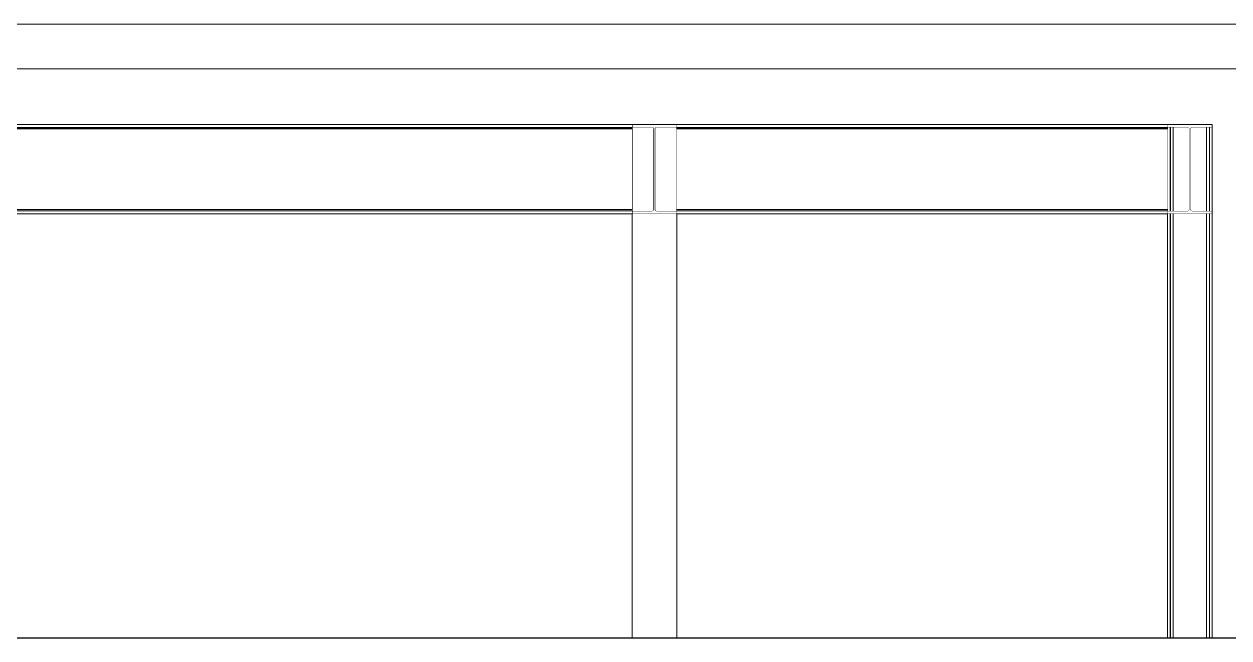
# Model space of a CAD drawing. Extents: x -3080 to 28500, y -1326 to 31609.
# Drawn here: x 14538 to 15077, y 27376 to 27651 of the extents above; entities that cross this region are included whole.
import ezdxf
from ezdxf.xclip import XClip

# ---------------------------------------------------------------- set-up
doc = ezdxf.new("R2010")
doc.units = 0
doc.header["$LTSCALE"] = 100
doc.header["$XCLIPFRAME"] = 2
doc.linetypes.add('188K-SM-07-F10-MECH-CR PIPE-Y2257103$0$X-S-FAB_SL ALL$0$Wipeout_Contour', pattern=[1, 0, -1])
for name, color, linetype in [('0-xref', 8, 'Continuous'), ('188K-SM-07-F10-MECH-CR PIPE-Y2257103$0$X-S-FAB_SL ALL$0$ASP_1', 1, 'Continuous'), ('188K-SM-07-F10-MECH-CR PIPE-Y2257103$0$X-S-FAB_SL ALL$0$Hattch', 7, 'Continuous'), ('188K-SM-07-F10-MECH-CR PIPE-Y2257103$0$X-S-FAB_SL ALL$0$S-BEAM', 7, 'Continuous'), ('188K-SM-07-F10-MECH-CR PIPE-Y2257103$0$X-S-FAB_SL ALL$0$S-COL', 7, 'Continuous'), ('188K-SM-07-F10-MECH-CR PIPE-Y2257103$0$X-S-FAB_SL ALL$0$S-SLAB', 7, 'Continuous')]:
    doc.layers.add(name, color=color, linetype=linetype)

# ---------------------------------------------------------------- blocks, each defined once
blk = doc.blocks.new('188K-SM-07-F10-MECH-CR PIPE-Y2257103$0$X-S-FAB_SL ALL$0$剖面元素_242_3', base_point=(23061.26, -8263.06))
at = {"layer": '188K-SM-07-F10-MECH-CR PIPE-Y2257103$0$X-S-FAB_SL ALL$0$S-SLAB', "color": 15, "lineweight": 0}
for p, q in [((40656.26, -6943.06), (24906.26, -6943.06)), ((40656.26, -6963.06), (24906.26, -6963.06))]:
    blk.add_line(p, q, dxfattribs=at)
blk = doc.blocks.new('188K-SM-07-F10-MECH-CR PIPE-Y2257103$0$X-S-FAB_SL ALL$0$剖面元素_1309_3', base_point=(23061.26, -8263.06))
at = {"layer": '188K-SM-07-F10-MECH-CR PIPE-Y2257103$0$X-S-FAB_SL ALL$0$S-BEAM', "color": 2, "lineweight": 0}
for p, q in [((38111.26, -6988.06), (38111.26, -6989.36)), ((38131.26, -6988.06), (38111.26, -6988.06)), ((38131.26, -6988.06), (38131.26, -6989.36)), ((38111.26, -7026.76), (38111.26, -7028.06)), ((38131.26, -7028.06), (38111.26, -7028.06)), ((38131.26, -7026.76), (38131.26, -7028.06))]:
    blk.add_line(p, q, dxfattribs=at)
at = {"layer": '188K-SM-07-F10-MECH-CR PIPE-Y2257103$0$X-S-FAB_SL ALL$0$S-BEAM', "color": 2, "lineweight": 0, "flags": 128}
for points in [[(38120.69, -6989.54), (38120.26, -6989.36), (38111.26, -6989.36)], [(38120.69, -6989.54), (38120.86, -6989.96), (38120.86, -7026.16), (38120.69, -7026.59)], [(38121.84, -6989.54), (38121.66, -6989.96), (38121.66, -7026.16), (38121.84, -7026.59)], [(38131.26, -6989.36), (38122.26, -6989.36), (38121.84, -6989.54)], [(38120.69, -7026.59), (38120.26, -7026.76), (38111.26, -7026.76)], [(38121.84, -7026.59), (38122.26, -7026.76), (38131.26, -7026.76)]]:
    blk.add_lwpolyline(points, dxfattribs=at)
blk = doc.blocks.new('188K-SM-07-F10-MECH-CR PIPE-Y2257103$0$X-S-FAB_SL ALL$0$剖面元素_1310_3', base_point=(23061.26, -8263.06))
at = {"layer": '188K-SM-07-F10-MECH-CR PIPE-Y2257103$0$X-S-FAB_SL ALL$0$S-BEAM', "color": 2, "lineweight": 0}
for p, q in [((37871.26, -6988.06), (37871.26, -6989.36)), ((37891.26, -6988.06), (37871.26, -6988.06)), ((37891.26, -6988.06), (37891.26, -6989.36)), ((37871.26, -7026.76), (37871.26, -7028.06)), ((37891.26, -7028.06), (37871.26, -7028.06)), ((37891.26, -7026.76), (37891.26, -7028.06))]:
    blk.add_line(p, q, dxfattribs=at)
at = {"layer": '188K-SM-07-F10-MECH-CR PIPE-Y2257103$0$X-S-FAB_SL ALL$0$S-BEAM', "color": 2, "lineweight": 0, "flags": 128}
for points in [[(37880.69, -6989.54), (37880.26, -6989.36), (37871.26, -6989.36)], [(37880.69, -6989.54), (37880.86, -6989.96), (37880.86, -7026.16), (37880.69, -7026.59)], [(37881.84, -6989.54), (37881.66, -6989.96), (37881.66, -7026.16), (37881.84, -7026.59)], [(37891.26, -6989.36), (37882.26, -6989.36), (37881.84, -6989.54)], [(37880.69, -7026.59), (37880.26, -7026.76), (37871.26, -7026.76)], [(37881.84, -7026.59), (37882.26, -7026.76), (37891.26, -7026.76)]]:
    blk.add_lwpolyline(points, dxfattribs=at)
blk = doc.blocks.new('188K-SM-07-F10-MECH-CR PIPE-Y2257103$0$X-S-FAB_SL ALL$0$剖面元素_2110_3', base_point=(23061.26, -8263.06))
at = {"color": 254, "linetype": '188K-SM-07-F10-MECH-CR PIPE-Y2257103$0$X-S-FAB_SL ALL$0$Wipeout_Contour', "lineweight": 0, "ltscale": 308167.145574}
blk.add_wipeout([(37871.26, -7026.76), (37880.26, -7026.76), (37880.69, -7026.59), (37880.86, -7026.16), (37880.86, -6989.96), (37880.69, -6989.54), (37880.26, -6989.36), (37871.26, -6989.36)], dxfattribs=at).dxf.layer = '188K-SM-07-F10-MECH-CR PIPE-Y2257103$0$X-S-FAB_SL ALL$0$Hattch'
at = {"color": 254, "linetype": '188K-SM-07-F10-MECH-CR PIPE-Y2257103$0$X-S-FAB_SL ALL$0$Wipeout_Contour', "lineweight": 0, "ltscale": 154181.03212}
blk.add_wipeout([(37871.26, -7028.06), (37871.26, -7218.06), (37891.26, -7218.06), (37891.26, -7028.06)], dxfattribs=at).dxf.layer = '188K-SM-07-F10-MECH-CR PIPE-Y2257103$0$X-S-FAB_SL ALL$0$Hattch'
at = {"layer": '188K-SM-07-F10-MECH-CR PIPE-Y2257103$0$X-S-FAB_SL ALL$0$S-COL', "color": 8, "lineweight": 0}
for p, q in [((37871.26, -7026.76), (37871.26, -6989.36)), ((37871.26, -7218.06), (37871.26, -7028.06))]:
    blk.add_line(p, q, dxfattribs=at)
at = {"color": 254, "linetype": '188K-SM-07-F10-MECH-CR PIPE-Y2257103$0$X-S-FAB_SL ALL$0$Wipeout_Contour', "lineweight": 0, "ltscale": 308217.864649}
blk.add_wipeout([(37881.66, -7026.16), (37881.84, -7026.59), (37882.26, -7026.76), (37891.26, -7026.76), (37891.26, -6989.36), (37882.26, -6989.36), (37881.84, -6989.54), (37881.66, -6989.96)], dxfattribs=at).dxf.layer = '188K-SM-07-F10-MECH-CR PIPE-Y2257103$0$X-S-FAB_SL ALL$0$Hattch'
at = {"layer": '188K-SM-07-F10-MECH-CR PIPE-Y2257103$0$X-S-FAB_SL ALL$0$S-COL', "color": 8, "lineweight": 0}
for p, q in [((37891.26, -7026.76), (37891.26, -6989.36)), ((37891.26, -7218.06), (37891.26, -7028.06))]:
    blk.add_line(p, q, dxfattribs=at)
blk = doc.blocks.new('188K-SM-07-F10-MECH-CR PIPE-Y2257103$0$X-S-FAB_SL ALL$0$剖面元素_2111_3', base_point=(23061.26, -8263.06))
at = {"color": 254, "linetype": '188K-SM-07-F10-MECH-CR PIPE-Y2257103$0$X-S-FAB_SL ALL$0$Wipeout_Contour', "lineweight": 0, "ltscale": 155003.352456}
blk.add_wipeout([(38112.46, -6989.36), (38111.26, -6989.36), (38111.26, -7026.76), (38112.46, -7026.76)], dxfattribs=at).dxf.layer = '188K-SM-07-F10-MECH-CR PIPE-Y2257103$0$X-S-FAB_SL ALL$0$Hattch'
at = {"color": 254, "linetype": '188K-SM-07-F10-MECH-CR PIPE-Y2257103$0$X-S-FAB_SL ALL$0$Wipeout_Contour', "lineweight": 0, "ltscale": 155077.313057}
blk.add_wipeout([(38131.26, -6989.36), (38130.06, -6989.36), (38130.06, -7026.76), (38131.26, -7026.76)], dxfattribs=at).dxf.layer = '188K-SM-07-F10-MECH-CR PIPE-Y2257103$0$X-S-FAB_SL ALL$0$Hattch'
at = {"color": 254, "linetype": '188K-SM-07-F10-MECH-CR PIPE-Y2257103$0$X-S-FAB_SL ALL$0$Wipeout_Contour', "lineweight": 0, "ltscale": 155087.636137}
blk.add_wipeout([(38111.26, -7218.06), (38112.46, -7218.06), (38112.46, -7028.06), (38111.26, -7028.06)], dxfattribs=at).dxf.layer = '188K-SM-07-F10-MECH-CR PIPE-Y2257103$0$X-S-FAB_SL ALL$0$Hattch'
at = {"color": 254, "linetype": '188K-SM-07-F10-MECH-CR PIPE-Y2257103$0$X-S-FAB_SL ALL$0$Wipeout_Contour', "lineweight": 0, "ltscale": 155161.556578}
blk.add_wipeout([(38130.06, -7218.06), (38131.26, -7218.06), (38131.26, -7028.06), (38130.06, -7028.06)], dxfattribs=at).dxf.layer = '188K-SM-07-F10-MECH-CR PIPE-Y2257103$0$X-S-FAB_SL ALL$0$Hattch'
at = {"color": 254, "linetype": '188K-SM-07-F10-MECH-CR PIPE-Y2257103$0$X-S-FAB_SL ALL$0$Wipeout_Contour', "lineweight": 0, "ltscale": 155074.609992}
blk.add_wipeout([(38130.06, -6989.36), (38129.89, -6989.36), (38129.89, -7026.76), (38130.06, -7026.76)], dxfattribs=at).dxf.layer = '188K-SM-07-F10-MECH-CR PIPE-Y2257103$0$X-S-FAB_SL ALL$0$Hattch'
at = {"color": 254, "linetype": '188K-SM-07-F10-MECH-CR PIPE-Y2257103$0$X-S-FAB_SL ALL$0$Wipeout_Contour', "lineweight": 0, "ltscale": 155158.85498}
blk.add_wipeout([(38129.89, -7218.06), (38130.06, -7218.06), (38130.06, -7028.06), (38129.89, -7028.06)], dxfattribs=at).dxf.layer = '188K-SM-07-F10-MECH-CR PIPE-Y2257103$0$X-S-FAB_SL ALL$0$Hattch'
at = {"color": 254, "linetype": '188K-SM-07-F10-MECH-CR PIPE-Y2257103$0$X-S-FAB_SL ALL$0$Wipeout_Contour', "lineweight": 0, "ltscale": 155157.577094}
blk.add_wipeout([(38129.41, -7218.06), (38129.89, -7218.06), (38129.89, -7028.06), (38129.41, -7028.06)], dxfattribs=at).dxf.layer = '188K-SM-07-F10-MECH-CR PIPE-Y2257103$0$X-S-FAB_SL ALL$0$Hattch'
at = {"color": 254, "linetype": '188K-SM-07-F10-MECH-CR PIPE-Y2257103$0$X-S-FAB_SL ALL$0$Wipeout_Contour', "lineweight": 0, "ltscale": 155073.331412}
blk.add_wipeout([(38129.89, -6989.36), (38129.41, -6989.36), (38129.41, -7026.76), (38129.89, -7026.76)], dxfattribs=at).dxf.layer = '188K-SM-07-F10-MECH-CR PIPE-Y2257103$0$X-S-FAB_SL ALL$0$Hattch'
at = {"color": 254, "linetype": '188K-SM-07-F10-MECH-CR PIPE-Y2257103$0$X-S-FAB_SL ALL$0$Wipeout_Contour', "lineweight": 0, "ltscale": 155071.11684}
blk.add_wipeout([(38129.41, -6989.36), (38128.76, -6989.36), (38128.76, -7026.76), (38129.41, -7026.76)], dxfattribs=at).dxf.layer = '188K-SM-07-F10-MECH-CR PIPE-Y2257103$0$X-S-FAB_SL ALL$0$Hattch'
at = {"color": 254, "linetype": '188K-SM-07-F10-MECH-CR PIPE-Y2257103$0$X-S-FAB_SL ALL$0$Wipeout_Contour', "lineweight": 0, "ltscale": 155155.363723}
blk.add_wipeout([(38128.76, -7218.06), (38129.41, -7218.06), (38129.41, -7028.06), (38128.76, -7028.06)], dxfattribs=at).dxf.layer = '188K-SM-07-F10-MECH-CR PIPE-Y2257103$0$X-S-FAB_SL ALL$0$Hattch'
at = {"color": 254, "linetype": '188K-SM-07-F10-MECH-CR PIPE-Y2257103$0$X-S-FAB_SL ALL$0$Wipeout_Contour', "lineweight": 0, "ltscale": 155124.596357}
blk.add_wipeout([(38128.76, -7028.06), (38113.76, -7028.06), (38113.76, -7218.06), (38128.76, -7218.06)], dxfattribs=at).dxf.layer = '188K-SM-07-F10-MECH-CR PIPE-Y2257103$0$X-S-FAB_SL ALL$0$Hattch'
at = {"color": 254, "linetype": '188K-SM-07-F10-MECH-CR PIPE-Y2257103$0$X-S-FAB_SL ALL$0$Wipeout_Contour', "lineweight": 0, "ltscale": 310060.274073}
blk.add_wipeout([(38113.76, -7026.76), (38120.26, -7026.76), (38120.69, -7026.59), (38120.86, -7026.16), (38120.86, -6989.96), (38120.69, -6989.54), (38120.26, -6989.36), (38113.76, -6989.36)], dxfattribs=at).dxf.layer = '188K-SM-07-F10-MECH-CR PIPE-Y2257103$0$X-S-FAB_SL ALL$0$Hattch'
at = {"color": 254, "linetype": '188K-SM-07-F10-MECH-CR PIPE-Y2257103$0$X-S-FAB_SL ALL$0$Wipeout_Contour', "lineweight": 0, "ltscale": 155009.548569}
blk.add_wipeout([(38113.11, -6989.36), (38113.11, -7026.76), (38113.76, -7026.76), (38113.76, -6989.36)], dxfattribs=at).dxf.layer = '188K-SM-07-F10-MECH-CR PIPE-Y2257103$0$X-S-FAB_SL ALL$0$Hattch'
at = {"color": 254, "linetype": '188K-SM-07-F10-MECH-CR PIPE-Y2257103$0$X-S-FAB_SL ALL$0$Wipeout_Contour', "lineweight": 0, "ltscale": 310101.056568}
blk.add_wipeout([(38121.84, -6989.54), (38121.66, -6989.96), (38121.66, -7026.16), (38121.84, -7026.59), (38122.26, -7026.76), (38128.76, -7026.76), (38128.76, -6989.36), (38122.26, -6989.36)], dxfattribs=at).dxf.layer = '188K-SM-07-F10-MECH-CR PIPE-Y2257103$0$X-S-FAB_SL ALL$0$Hattch'
at = {"layer": '188K-SM-07-F10-MECH-CR PIPE-Y2257103$0$X-S-FAB_SL ALL$0$S-COL', "color": 8, "lineweight": 0}
for p, q in [((38128.76, -7026.76), (38128.76, -6989.36)), ((38130.06, -7026.76), (38130.06, -6989.36)), ((38131.26, -7026.76), (38131.26, -6989.36)), ((38128.76, -7218.06), (38128.76, -7028.06)), ((38130.06, -7218.06), (38130.06, -7028.06)), ((38131.26, -7218.06), (38131.26, -7028.06))]:
    blk.add_line(p, q, dxfattribs=at)
at = {"color": 254, "linetype": '188K-SM-07-F10-MECH-CR PIPE-Y2257103$0$X-S-FAB_SL ALL$0$Wipeout_Contour', "lineweight": 0, "ltscale": 155093.828885}
blk.add_wipeout([(38113.11, -7218.06), (38113.76, -7218.06), (38113.76, -7028.06), (38113.11, -7028.06)], dxfattribs=at).dxf.layer = '188K-SM-07-F10-MECH-CR PIPE-Y2257103$0$X-S-FAB_SL ALL$0$Hattch'
at = {"color": 254, "linetype": '188K-SM-07-F10-MECH-CR PIPE-Y2257103$0$X-S-FAB_SL ALL$0$Wipeout_Contour', "lineweight": 0, "ltscale": 155007.334032}
blk.add_wipeout([(38112.64, -6989.36), (38112.64, -7026.76), (38113.11, -7026.76), (38113.11, -6989.36)], dxfattribs=at).dxf.layer = '188K-SM-07-F10-MECH-CR PIPE-Y2257103$0$X-S-FAB_SL ALL$0$Hattch'
at = {"color": 254, "linetype": '188K-SM-07-F10-MECH-CR PIPE-Y2257103$0$X-S-FAB_SL ALL$0$Wipeout_Contour', "lineweight": 0, "ltscale": 155091.615551}
blk.add_wipeout([(38112.64, -7218.06), (38113.11, -7218.06), (38113.11, -7028.06), (38112.64, -7028.06)], dxfattribs=at).dxf.layer = '188K-SM-07-F10-MECH-CR PIPE-Y2257103$0$X-S-FAB_SL ALL$0$Hattch'
at = {"color": 254, "linetype": '188K-SM-07-F10-MECH-CR PIPE-Y2257103$0$X-S-FAB_SL ALL$0$Wipeout_Contour', "lineweight": 0, "ltscale": 155006.055468}
blk.add_wipeout([(38112.46, -6989.36), (38112.46, -7026.76), (38112.64, -7026.76), (38112.64, -6989.36)], dxfattribs=at).dxf.layer = '188K-SM-07-F10-MECH-CR PIPE-Y2257103$0$X-S-FAB_SL ALL$0$Hattch'
at = {"color": 254, "linetype": '188K-SM-07-F10-MECH-CR PIPE-Y2257103$0$X-S-FAB_SL ALL$0$Wipeout_Contour', "lineweight": 0, "ltscale": 155090.337681}
blk.add_wipeout([(38112.46, -7218.06), (38112.64, -7218.06), (38112.64, -7028.06), (38112.46, -7028.06)], dxfattribs=at).dxf.layer = '188K-SM-07-F10-MECH-CR PIPE-Y2257103$0$X-S-FAB_SL ALL$0$Hattch'
at = {"layer": '188K-SM-07-F10-MECH-CR PIPE-Y2257103$0$X-S-FAB_SL ALL$0$S-COL', "color": 8, "lineweight": 0}
for p, q in [((38111.26, -7026.76), (38111.26, -6989.36)), ((38112.46, -7026.76), (38112.46, -6989.36)), ((38113.76, -7026.76), (38113.76, -6989.36)), ((38111.26, -7218.06), (38111.26, -7028.06)), ((38112.46, -7218.06), (38112.46, -7028.06)), ((38113.76, -7218.06), (38113.76, -7028.06))]:
    blk.add_line(p, q, dxfattribs=at)
blk = doc.blocks.new('188K-SM-07-F10-MECH-CR PIPE-Y2257103$0$X-S-FAB_SL ALL$0$剖面元素_2119_3', base_point=(23061.26, -8263.06))
at = {"color": 254, "linetype": '188K-SM-07-F10-MECH-CR PIPE-Y2257103$0$X-S-FAB_SL ALL$0$Wipeout_Contour', "lineweight": 0, "ltscale": 153492.204707}
blk.add_wipeout([(37871.26, -6988.06), (37591.26, -6988.06), (37591.26, -6989.36), (37871.26, -6989.36)], dxfattribs=at).dxf.layer = '188K-SM-07-F10-MECH-CR PIPE-Y2257103$0$X-S-FAB_SL ALL$0$Hattch'
at = {"color": 254, "linetype": '188K-SM-07-F10-MECH-CR PIPE-Y2257103$0$X-S-FAB_SL ALL$0$Wipeout_Contour', "lineweight": 0, "ltscale": 154554.253476}
blk.add_wipeout([(38111.26, -6988.06), (37891.26, -6988.06), (37891.26, -6989.36), (38111.26, -6989.36)], dxfattribs=at).dxf.layer = '188K-SM-07-F10-MECH-CR PIPE-Y2257103$0$X-S-FAB_SL ALL$0$Hattch'
at = {"color": 254, "linetype": '188K-SM-07-F10-MECH-CR PIPE-Y2257103$0$X-S-FAB_SL ALL$0$Wipeout_Contour', "lineweight": 0, "ltscale": 153520.473571}
blk.add_wipeout([(37871.26, -7026.76), (37591.26, -7026.76), (37591.26, -7028.06), (37871.26, -7028.06)], dxfattribs=at).dxf.layer = '188K-SM-07-F10-MECH-CR PIPE-Y2257103$0$X-S-FAB_SL ALL$0$Hattch'
at = {"color": 254, "linetype": '188K-SM-07-F10-MECH-CR PIPE-Y2257103$0$X-S-FAB_SL ALL$0$Wipeout_Contour', "lineweight": 0, "ltscale": 154582.327979}
blk.add_wipeout([(38111.26, -7026.76), (37891.26, -7026.76), (37891.26, -7028.06), (38111.26, -7028.06)], dxfattribs=at).dxf.layer = '188K-SM-07-F10-MECH-CR PIPE-Y2257103$0$X-S-FAB_SL ALL$0$Hattch'
at = {"color": 254, "linetype": '188K-SM-07-F10-MECH-CR PIPE-Y2257103$0$X-S-FAB_SL ALL$0$Wipeout_Contour', "lineweight": 0, "ltscale": 154554.787332}
blk.add_wipeout([(38111.26, -6989.36), (37891.26, -6989.36), (37891.26, -6989.54), (38111.26, -6989.54)], dxfattribs=at).dxf.layer = '188K-SM-07-F10-MECH-CR PIPE-Y2257103$0$X-S-FAB_SL ALL$0$Hattch'
at = {"color": 254, "linetype": '188K-SM-07-F10-MECH-CR PIPE-Y2257103$0$X-S-FAB_SL ALL$0$Wipeout_Contour', "lineweight": 0, "ltscale": 153519.93315}
blk.add_wipeout([(37591.26, -7026.59), (37591.26, -7026.76), (37871.26, -7026.76), (37871.26, -7026.59)], dxfattribs=at).dxf.layer = '188K-SM-07-F10-MECH-CR PIPE-Y2257103$0$X-S-FAB_SL ALL$0$Hattch'
at = {"color": 254, "linetype": '188K-SM-07-F10-MECH-CR PIPE-Y2257103$0$X-S-FAB_SL ALL$0$Wipeout_Contour', "lineweight": 0, "ltscale": 154555.004408}
blk.add_wipeout([(38111.26, -6989.54), (37891.26, -6989.54), (37891.26, -6989.96), (38111.26, -6989.96)], dxfattribs=at).dxf.layer = '188K-SM-07-F10-MECH-CR PIPE-Y2257103$0$X-S-FAB_SL ALL$0$Hattch'
at = {"color": 254, "linetype": '188K-SM-07-F10-MECH-CR PIPE-Y2257103$0$X-S-FAB_SL ALL$0$Wipeout_Contour', "lineweight": 0, "ltscale": 153519.713458}
blk.add_wipeout([(37591.26, -7026.16), (37591.26, -7026.59), (37871.26, -7026.59), (37871.26, -7026.16)], dxfattribs=at).dxf.layer = '188K-SM-07-F10-MECH-CR PIPE-Y2257103$0$X-S-FAB_SL ALL$0$Hattch'
at = {"color": 254, "linetype": '188K-SM-07-F10-MECH-CR PIPE-Y2257103$0$X-S-FAB_SL ALL$0$Wipeout_Contour', "lineweight": 0, "ltscale": 153506.336923}
blk.add_wipeout([(37591.26, -6989.96), (37591.26, -7026.16), (37871.26, -7026.16), (37871.26, -6989.96)], dxfattribs=at).dxf.layer = '188K-SM-07-F10-MECH-CR PIPE-Y2257103$0$X-S-FAB_SL ALL$0$Hattch'
at = {"color": 254, "linetype": '188K-SM-07-F10-MECH-CR PIPE-Y2257103$0$X-S-FAB_SL ALL$0$Wipeout_Contour', "lineweight": 0, "ltscale": 154568.288526}
blk.add_wipeout([(38111.26, -6989.96), (37891.26, -6989.96), (37891.26, -7026.16), (38111.26, -7026.16)], dxfattribs=at).dxf.layer = '188K-SM-07-F10-MECH-CR PIPE-Y2257103$0$X-S-FAB_SL ALL$0$Hattch'
at = {"layer": '188K-SM-07-F10-MECH-CR PIPE-Y2257103$0$X-S-FAB_SL ALL$0$S-BEAM', "color": 8, "lineweight": 0}
for p, q in [((38111.26, -6988.06), (37891.26, -6988.06)), ((38111.26, -6989.36), (37891.26, -6989.36)), ((38111.26, -6989.96), (37891.26, -6989.96)), ((37871.26, -7026.16), (37591.26, -7026.16)), ((37871.26, -7026.76), (37591.26, -7026.76)), ((37871.26, -7028.06), (37591.26, -7028.06))]:
    blk.add_line(p, q, dxfattribs=at)
at = {"color": 254, "linetype": '188K-SM-07-F10-MECH-CR PIPE-Y2257103$0$X-S-FAB_SL ALL$0$Wipeout_Contour', "lineweight": 0, "ltscale": 153492.960836}
blk.add_wipeout([(37591.26, -6989.54), (37591.26, -6989.96), (37871.26, -6989.96), (37871.26, -6989.54)], dxfattribs=at).dxf.layer = '188K-SM-07-F10-MECH-CR PIPE-Y2257103$0$X-S-FAB_SL ALL$0$Hattch'
at = {"color": 254, "linetype": '188K-SM-07-F10-MECH-CR PIPE-Y2257103$0$X-S-FAB_SL ALL$0$Wipeout_Contour', "lineweight": 0, "ltscale": 154581.573091}
blk.add_wipeout([(37891.26, -7026.59), (38111.26, -7026.59), (38111.26, -7026.16), (37891.26, -7026.16)], dxfattribs=at).dxf.layer = '188K-SM-07-F10-MECH-CR PIPE-Y2257103$0$X-S-FAB_SL ALL$0$Hattch'
at = {"color": 254, "linetype": '188K-SM-07-F10-MECH-CR PIPE-Y2257103$0$X-S-FAB_SL ALL$0$Wipeout_Contour', "lineweight": 0, "ltscale": 153492.742253}
blk.add_wipeout([(37591.26, -6989.36), (37591.26, -6989.54), (37871.26, -6989.54), (37871.26, -6989.36)], dxfattribs=at).dxf.layer = '188K-SM-07-F10-MECH-CR PIPE-Y2257103$0$X-S-FAB_SL ALL$0$Hattch'
at = {"color": 254, "linetype": '188K-SM-07-F10-MECH-CR PIPE-Y2257103$0$X-S-FAB_SL ALL$0$Wipeout_Contour', "lineweight": 0, "ltscale": 154581.791275}
blk.add_wipeout([(37891.26, -7026.59), (37891.26, -7026.76), (38111.26, -7026.76), (38111.26, -7026.59)], dxfattribs=at).dxf.layer = '188K-SM-07-F10-MECH-CR PIPE-Y2257103$0$X-S-FAB_SL ALL$0$Hattch'
at = {"layer": '188K-SM-07-F10-MECH-CR PIPE-Y2257103$0$X-S-FAB_SL ALL$0$S-BEAM', "color": 8, "lineweight": 0}
for p, q in [((37871.26, -6988.06), (37591.26, -6988.06)), ((37871.26, -6989.36), (37591.26, -6989.36)), ((37871.26, -6989.96), (37591.26, -6989.96)), ((38111.26, -7026.16), (37891.26, -7026.16)), ((38111.26, -7026.76), (37891.26, -7026.76)), ((38111.26, -7028.06), (37891.26, -7028.06))]:
    blk.add_line(p, q, dxfattribs=at)
blk = doc.blocks.new('188K-SM-07-F10-MECH-CR PIPE-Y2257103$0$X-S-FAB_SL ALL$0$A$C2e9ab586')
at = {"layer": '188K-SM-07-F10-MECH-CR PIPE-Y2257103$0$X-S-FAB_SL ALL$0$S-BEAM', "lineweight": 0}
for name in ['188K-SM-07-F10-MECH-CR PIPE-Y2257103$0$X-S-FAB_SL ALL$0$剖面元素_1310_3', '188K-SM-07-F10-MECH-CR PIPE-Y2257103$0$X-S-FAB_SL ALL$0$剖面元素_1309_3']:
    blk.add_blockref(name, (-28106.39, 285), dxfattribs=at)
at = {"layer": '188K-SM-07-F10-MECH-CR PIPE-Y2257103$0$X-S-FAB_SL ALL$0$S-SLAB', "lineweight": 0}
blk.add_blockref('188K-SM-07-F10-MECH-CR PIPE-Y2257103$0$X-S-FAB_SL ALL$0$剖面元素_242_3', (-28106.39, 285), dxfattribs=at)
at = {"layer": '188K-SM-07-F10-MECH-CR PIPE-Y2257103$0$X-S-FAB_SL ALL$0$S-COL', "lineweight": 0}
for name in ['188K-SM-07-F10-MECH-CR PIPE-Y2257103$0$X-S-FAB_SL ALL$0$剖面元素_2110_3', '188K-SM-07-F10-MECH-CR PIPE-Y2257103$0$X-S-FAB_SL ALL$0$剖面元素_2111_3']:
    blk.add_blockref(name, (-28106.39, 285), dxfattribs=at)
at = {"layer": '188K-SM-07-F10-MECH-CR PIPE-Y2257103$0$X-S-FAB_SL ALL$0$S-BEAM', "lineweight": 0}
blk.add_blockref('188K-SM-07-F10-MECH-CR PIPE-Y2257103$0$X-S-FAB_SL ALL$0$剖面元素_2119_3', (-28106.39, 285), dxfattribs=at)
blk = doc.blocks.new('188K-SM-07-F10-MECH-CR PIPE-Y2257103$0$X-S-FAB_SL ALL')
at = {"layer": '188K-SM-07-F10-MECH-CR PIPE-Y2257103$0$X-S-FAB_SL ALL$0$ASP_1'}
blk.add_blockref('188K-SM-07-F10-MECH-CR PIPE-Y2257103$0$X-S-FAB_SL ALL$0$A$C2e9ab586', (23632.864, -73288.977), dxfattribs=at)
blk.add_line((-2728.521, -71958.977), (19076.479, -71958.977), dxfattribs=at)
blk = doc.blocks.new('188K-SM-07-F10-MECH-CR PIPE-Y2257103')
ref = blk.add_blockref('188K-SM-07-F10-MECH-CR PIPE-Y2257103$0$X-S-FAB_SL ALL', (4473.521, 99334.763))
XClip(ref).set_block_clipping_path([(-7553.4648570136, -75341.9369645483), (24026.2025623869, -67725.7696244382)])

msp = doc.modelspace()

# ---------------------------------------------------------------- block references
at = {"layer": '0-xref'}
msp.add_blockref('188K-SM-07-F10-MECH-CR PIPE-Y2257103', (0, 0), dxfattribs=at)

doc.saveas('drawing.dxf')
